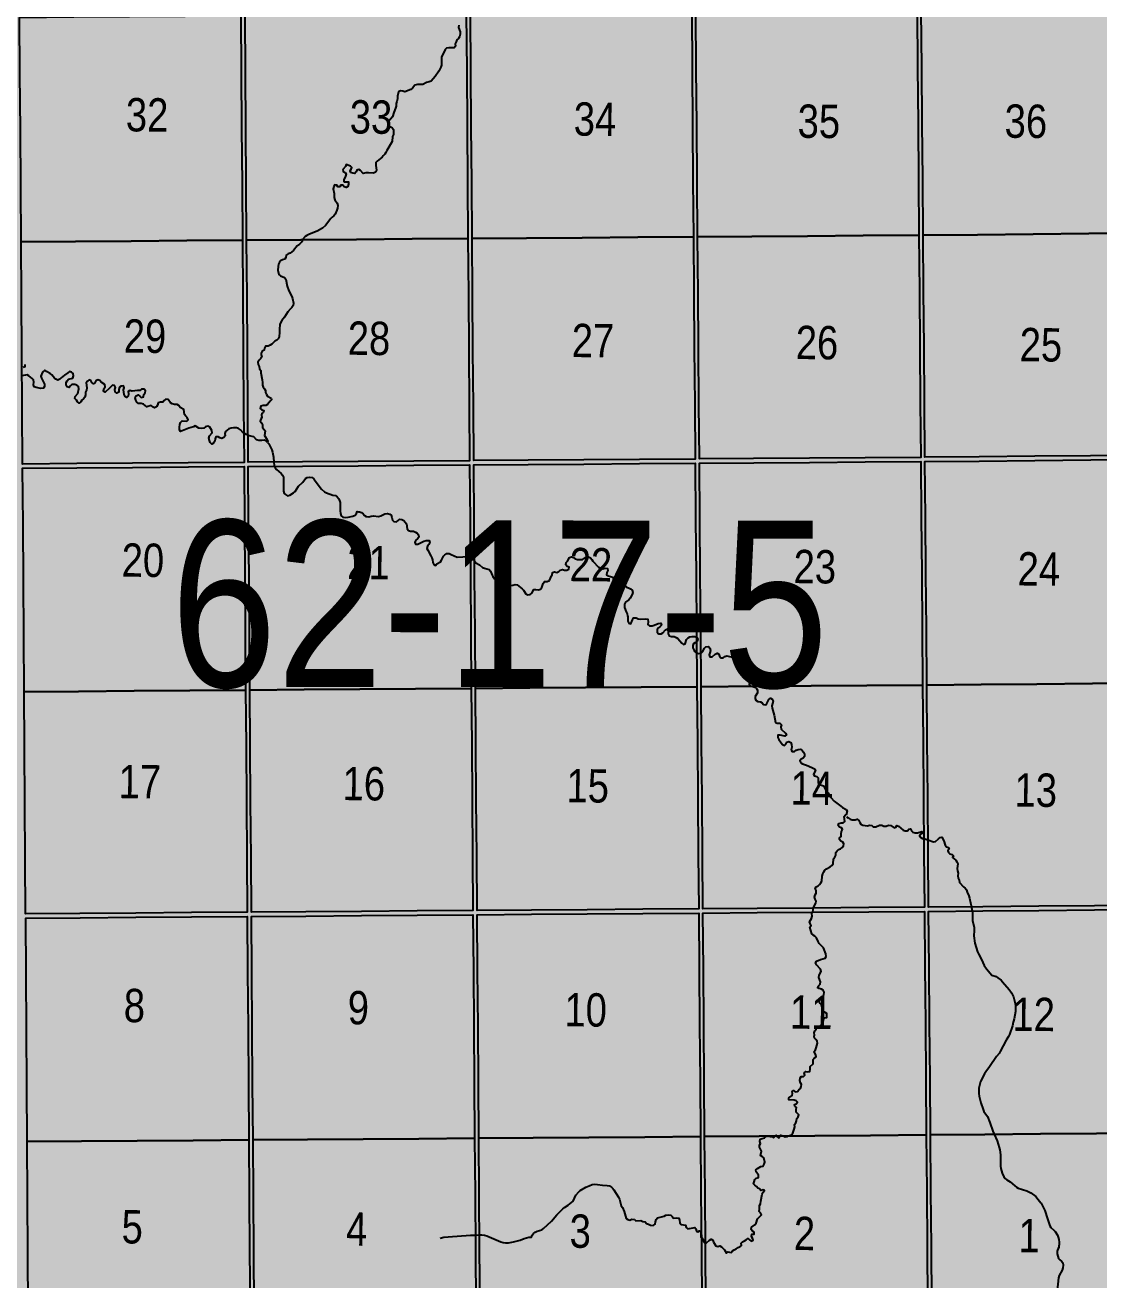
# Model space of a CAD drawing. Extents: x 513823 to 521440, y 6029490 to 6033352.
# Drawn here: x 519282.8 to 519540.1, y 6029902.4 to 6030203 of the extents above; entities that cross this region are included whole.
import ezdxf

# ---------------------------------------------------------------- set-up
doc = ezdxf.new("R2010")
doc.units = 0
doc.header["$LTSCALE"] = 5
doc.linetypes.add('DASHED2', pattern=[9.525, 6.35, -3.175])
doc.layers.add('RoadSeg', color=57, linetype='DASHED2')
doc.layers.add('T-WATER', color=160, linetype='Continuous')
doc.layers.add('ROUTE-MAP-BACKGROUND-H', color=7, linetype='Continuous', true_color=0xf0ebff)
doc.layers.add('Sections', color=7, linetype='Continuous', true_color=0x13f661)
doc.styles.add('120', font='ARIALN.TTF', dxfattribs={"height": 13})

msp = doc.modelspace()

# ---------------------------------------------------------------- hatches: boundary and pattern name
at = {"layer": 'ROUTE-MAP-BACKGROUND-H'}
h = msp.add_hatch(color=256, dxfattribs=at)
h.dxf.hatch_style = 1
h.paths.add_polyline_path([(519556.633, 6029881.078), (518576.608, 6029875.664), (518575.923, 6030199.848), (518525.91, 6030199.804), (518524.729, 6030852.267), (519506.704, 6030857.03), (519512.062, 6030209.867), (519553.826, 6030210.196)])

# ---------------------------------------------------------------- linework, layer by layer
at = {"layer": 'Sections', "color": 8}
for points in [[(519348.86, 6030151.539), (519335.852, 6030151.443), (519335.756, 6030164.831), (519335.661, 6030178.219), (519335.565, 6030191.72), (519335.469, 6030205.221), (519348.473, 6030205.318), (519361.812, 6030205.417), (519375.15, 6030205.515), (519388.489, 6030205.614), (519388.589, 6030192.114), (519388.69, 6030178.613), (519388.79, 6030165.224), (519388.89, 6030151.836), (519375.547, 6030151.737), (519362.203, 6030151.638)], [(519402.902, 6030151.94), (519389.894, 6030151.843), (519389.794, 6030165.232), (519389.694, 6030178.62), (519389.594, 6030192.121), (519389.493, 6030205.622), (519402.496, 6030205.718), (519415.835, 6030205.817), (519429.174, 6030205.916), (519442.512, 6030206.015), (519442.617, 6030192.514), (519442.723, 6030179.014), (519442.828, 6030165.625), (519442.932, 6030152.237), (519429.589, 6030152.138), (519416.246, 6030152.039)], [(519456.945, 6030152.341), (519443.937, 6030152.244), (519443.832, 6030165.633), (519443.727, 6030179.021), (519443.622, 6030192.522), (519443.516, 6030206.023), (519456.52, 6030206.119), (519469.858, 6030206.218), (519483.197, 6030206.317), (519496.535, 6030206.416), (519496.646, 6030192.915), (519496.756, 6030179.414), (519496.865, 6030166.026), (519496.975, 6030152.638), (519483.632, 6030152.539), (519470.288, 6030152.44)], [(519510.987, 6030152.764), (519497.979, 6030152.647), (519497.87, 6030166.035), (519497.76, 6030179.423), (519497.65, 6030192.923), (519497.54, 6030206.423), (519510.543, 6030206.518), (519523.882, 6030206.615), (519537.221, 6030206.712), (519550.56, 6030206.81), (519550.674, 6030193.356), (519550.789, 6030179.903), (519550.903, 6030166.515), (519551.018, 6030153.126), (519537.674, 6030153.006), (519524.331, 6030152.885)], [(519294.817, 6030151.139), (519281.809, 6030151.042), (519281.718, 6030164.431), (519281.628, 6030177.819), (519281.537, 6030191.32), (519281.446, 6030204.821), (519294.449, 6030204.917), (519307.788, 6030205.016), (519321.127, 6030205.115), (519334.465, 6030205.214), (519334.561, 6030191.713), (519334.657, 6030178.212), (519334.752, 6030164.824), (519334.847, 6030151.435), (519321.504, 6030151.336), (519308.161, 6030151.238)], [(519295.181, 6030097.92), (519282.168, 6030097.823), (519282.08, 6030110.877), (519281.989, 6030124.266), (519281.899, 6030137.654), (519281.809, 6030151.042), (519294.817, 6030151.139), (519308.161, 6030151.238), (519321.504, 6030151.336), (519334.847, 6030151.435), (519334.942, 6030138.047), (519335.038, 6030124.659), (519335.133, 6030111.27), (519335.225, 6030098.217), (519321.877, 6030098.118), (519308.529, 6030098.019)], [(519349.243, 6030098.321), (519336.23, 6030098.224), (519336.137, 6030111.278), (519336.042, 6030124.666), (519335.947, 6030138.054), (519335.852, 6030151.443), (519348.86, 6030151.539), (519362.203, 6030151.638), (519375.547, 6030151.737), (519388.89, 6030151.836), (519388.99, 6030138.448), (519389.09, 6030125.059), (519389.19, 6030111.671), (519389.287, 6030098.617), (519375.939, 6030098.518), (519362.591, 6030098.42)], [(519403.304, 6030098.721), (519390.291, 6030098.625), (519390.194, 6030111.678), (519390.094, 6030125.067), (519389.994, 6030138.455), (519389.894, 6030151.843), (519402.902, 6030151.94), (519416.246, 6030152.039), (519429.589, 6030152.138), (519442.932, 6030152.237), (519443.037, 6030138.848), (519443.142, 6030125.46), (519443.246, 6030112.072), (519443.348, 6030099.018), (519430, 6030098.919), (519416.652, 6030098.82)], [(519457.366, 6030099.122), (519444.353, 6030099.026), (519444.251, 6030112.079), (519444.146, 6030125.468), (519444.041, 6030138.856), (519443.937, 6030152.244), (519456.945, 6030152.341), (519470.288, 6030152.44), (519483.632, 6030152.539), (519496.975, 6030152.638), (519497.084, 6030139.249), (519497.194, 6030125.861), (519497.303, 6030112.472), (519497.41, 6030099.419), (519484.062, 6030099.32), (519470.714, 6030099.221)], [(519511.427, 6030099.546), (519498.414, 6030099.428), (519498.307, 6030112.481), (519498.198, 6030125.87), (519498.089, 6030139.258), (519497.979, 6030152.647), (519510.987, 6030152.764), (519524.331, 6030152.885), (519537.674, 6030153.006), (519551.018, 6030153.126), (519551.132, 6030139.738), (519551.246, 6030126.35), (519551.36, 6030112.962), (519551.472, 6030099.908), (519538.123, 6030099.787), (519524.775, 6030099.666)], [(519349.635, 6030043.763), (519336.617, 6030043.667), (519336.522, 6030057.055), (519336.427, 6030070.443), (519336.332, 6030083.832), (519336.237, 6030097.22), (519349.25, 6030097.316), (519362.598, 6030097.415), (519375.946, 6030097.514), (519389.295, 6030097.613), (519389.394, 6030084.225), (519389.494, 6030070.837), (519389.594, 6030057.448), (519389.694, 6030044.06), (519376.341, 6030043.961), (519362.988, 6030043.862)], [(519403.716, 6030044.164), (519390.698, 6030044.067), (519390.598, 6030057.456), (519390.499, 6030070.844), (519390.399, 6030084.232), (519390.299, 6030097.621), (519403.312, 6030097.717), (519416.66, 6030097.816), (519430.008, 6030097.915), (519443.356, 6030098.014), (519443.461, 6030084.626), (519443.566, 6030071.237), (519443.67, 6030057.849), (519443.775, 6030044.461), (519430.422, 6030044.362), (519417.069, 6030044.263)], [(519457.797, 6030044.565), (519444.779, 6030044.468), (519444.675, 6030057.857), (519444.57, 6030071.245), (519444.465, 6030084.633), (519444.361, 6030098.022), (519457.374, 6030098.118), (519470.722, 6030098.217), (519484.07, 6030098.316), (519497.418, 6030098.415), (519497.528, 6030085.026), (519497.637, 6030071.638), (519497.746, 6030058.25), (519497.856, 6030044.861), (519484.503, 6030044.763), (519471.15, 6030044.664)], [(519511.878, 6030044.988), (519498.86, 6030044.871), (519498.751, 6030058.259), (519498.641, 6030071.647), (519498.532, 6030085.036), (519498.422, 6030098.424), (519511.435, 6030098.541), (519524.784, 6030098.662), (519538.132, 6030098.783), (519551.48, 6030098.904), (519551.594, 6030085.516), (519551.709, 6030072.128), (519551.823, 6030058.74), (519551.937, 6030045.351), (519538.584, 6030045.23), (519525.231, 6030045.109)], [(519295.554, 6030043.362), (519282.536, 6030043.265), (519282.446, 6030056.654), (519282.355, 6030070.042), (519282.265, 6030083.431), (519282.175, 6030096.819), (519295.188, 6030096.916), (519308.536, 6030097.015), (519321.884, 6030097.114), (519335.233, 6030097.213), (519335.328, 6030083.824), (519335.423, 6030070.436), (519335.518, 6030057.048), (519335.613, 6030043.659), (519322.26, 6030043.56), (519308.907, 6030043.461)], [(519295.918, 6029990.143), (519282.895, 6029990.046), (519282.807, 6030003.1), (519282.717, 6030016.489), (519282.627, 6030029.877), (519282.536, 6030043.265), (519295.554, 6030043.362), (519308.907, 6030043.461), (519322.26, 6030043.56), (519335.613, 6030043.659), (519335.708, 6030030.271), (519335.803, 6030016.883), (519335.899, 6030003.494), (519335.991, 6029990.441), (519322.634, 6029990.341), (519309.276, 6029990.242)], [(519350.018, 6029990.545), (519336.996, 6029990.448), (519336.903, 6030003.502), (519336.808, 6030016.89), (519336.713, 6030030.278), (519336.617, 6030043.667), (519349.635, 6030043.763), (519362.988, 6030043.862), (519376.341, 6030043.961), (519389.694, 6030044.06), (519389.794, 6030030.672), (519389.894, 6030017.283), (519389.994, 6030003.895), (519390.091, 6029990.841), (519376.734, 6029990.742), (519363.376, 6029990.644)], [(519404.118, 6029990.945), (519391.095, 6029990.849), (519390.998, 6030003.902), (519390.898, 6030017.291), (519390.798, 6030030.679), (519390.698, 6030044.067), (519403.716, 6030044.164), (519417.069, 6030044.263), (519430.422, 6030044.362), (519443.775, 6030044.461), (519443.88, 6030031.072), (519443.984, 6030017.684), (519444.089, 6030004.296), (519444.191, 6029991.242), (519430.833, 6029991.143), (519417.476, 6029991.044)], [(519458.218, 6029991.346), (519445.195, 6029991.25), (519445.093, 6030004.303), (519444.989, 6030017.692), (519444.884, 6030031.08), (519444.779, 6030044.468), (519457.797, 6030044.565), (519471.15, 6030044.664), (519484.503, 6030044.763), (519497.856, 6030044.861), (519497.965, 6030031.473), (519498.075, 6030018.085), (519498.184, 6030004.696), (519498.291, 6029991.643), (519484.933, 6029991.544), (519471.576, 6029991.445)], [(519512.318, 6029991.769), (519499.295, 6029991.652), (519499.188, 6030004.705), (519499.079, 6030018.094), (519498.97, 6030031.482), (519498.86, 6030044.871), (519511.878, 6030044.988), (519525.231, 6030045.109), (519538.584, 6030045.23), (519551.937, 6030045.351), (519552.051, 6030031.963), (519552.165, 6030018.575), (519552.28, 6030005.187), (519552.391, 6029992.133), (519539.033, 6029992.012), (519525.675, 6029991.89)], [(519296.291, 6029935.585), (519283.264, 6029935.488), (519283.173, 6029948.877), (519283.083, 6029962.265), (519282.993, 6029975.654), (519282.902, 6029989.042), (519295.925, 6029989.139), (519309.283, 6029989.238), (519322.641, 6029989.337), (519335.999, 6029989.437), (519336.094, 6029976.048), (519336.189, 6029962.66), (519336.284, 6029949.272), (519336.379, 6029935.883), (519323.017, 6029935.784), (519309.654, 6029935.685)], [(519350.411, 6029935.987), (519337.383, 6029935.891), (519337.288, 6029949.279), (519337.193, 6029962.667), (519337.098, 6029976.056), (519337.003, 6029989.444), (519350.026, 6029989.54), (519363.383, 6029989.639), (519376.741, 6029989.738), (519390.099, 6029989.837), (519390.199, 6029976.449), (519390.299, 6029963.061), (519390.398, 6029949.672), (519390.498, 6029936.284), (519377.136, 6029936.185), (519363.773, 6029936.086)], [(519404.53, 6029936.388), (519391.503, 6029936.291), (519391.403, 6029949.68), (519391.303, 6029963.068), (519391.203, 6029976.456), (519391.103, 6029989.845), (519404.126, 6029989.941), (519417.484, 6029990.04), (519430.841, 6029990.139), (519444.199, 6029990.238), (519444.304, 6029976.85), (519444.408, 6029963.461), (519444.513, 6029950.073), (519444.618, 6029936.685), (519431.255, 6029936.586), (519417.893, 6029936.487)], [(519458.649, 6029936.789), (519445.622, 6029936.692), (519445.517, 6029950.08), (519445.412, 6029963.469), (519445.308, 6029976.857), (519445.203, 6029990.245), (519458.226, 6029990.342), (519471.584, 6029990.441), (519484.941, 6029990.54), (519498.299, 6029990.639), (519498.409, 6029977.25), (519498.518, 6029963.862), (519498.627, 6029950.474), (519498.737, 6029937.085), (519485.374, 6029936.986), (519472.012, 6029936.887)], [(519512.769, 6029937.212), (519499.741, 6029937.094), (519499.632, 6029950.483), (519499.522, 6029963.871), (519499.413, 6029977.259), (519499.303, 6029990.648), (519512.326, 6029990.765), (519525.684, 6029990.886), (519539.042, 6029991.008), (519552.4, 6029991.129), (519552.514, 6029977.741), (519552.628, 6029964.353), (519552.742, 6029950.964), (519552.856, 6029937.576), (519539.494, 6029937.455), (519526.131, 6029937.333)], [(519296.655, 6029882.364), (519283.622, 6029882.267), (519283.534, 6029895.322), (519283.444, 6029908.712), (519283.354, 6029922.1), (519283.264, 6029935.488), (519296.291, 6029935.585), (519309.654, 6029935.685), (519323.017, 6029935.784), (519336.379, 6029935.883), (519336.474, 6029922.495), (519336.569, 6029909.107), (519336.664, 6029895.717), (519336.757, 6029882.662), (519323.389, 6029882.563), (519310.022, 6029882.464)], [(519350.793, 6029882.766), (519337.761, 6029882.67), (519337.668, 6029895.724), (519337.574, 6029909.114), (519337.478, 6029922.502), (519337.383, 6029935.891), (519350.411, 6029935.987), (519363.773, 6029936.086), (519377.136, 6029936.185), (519390.498, 6029936.284), (519390.598, 6029922.896), (519390.698, 6029909.507), (519390.798, 6029896.118), (519390.895, 6029883.063), (519377.528, 6029882.964), (519364.16, 6029882.865)], [(519404.931, 6029883.167), (519391.899, 6029883.071), (519391.802, 6029896.125), (519391.702, 6029909.515), (519391.603, 6029922.903), (519391.503, 6029936.291), (519404.53, 6029936.388), (519417.893, 6029936.487), (519431.255, 6029936.586), (519444.618, 6029936.685), (519444.722, 6029923.296), (519444.827, 6029909.908), (519444.931, 6029896.519), (519445.033, 6029883.464), (519431.666, 6029883.365), (519418.299, 6029883.266)], [(519459.069, 6029883.568), (519446.037, 6029883.472), (519445.935, 6029896.526), (519445.831, 6029909.915), (519445.727, 6029923.304), (519445.622, 6029936.692), (519458.649, 6029936.789), (519472.012, 6029936.887), (519485.374, 6029936.986), (519498.737, 6029937.085), (519498.846, 6029923.697), (519498.956, 6029910.309), (519499.065, 6029896.919), (519499.171, 6029883.865), (519485.804, 6029883.766), (519472.437, 6029883.667)], [(519513.208, 6029883.992), (519500.175, 6029883.874), (519500.069, 6029896.928), (519499.96, 6029910.318), (519499.85, 6029923.706), (519499.741, 6029937.094), (519512.769, 6029937.212), (519526.131, 6029937.333), (519539.494, 6029937.455), (519552.856, 6029937.576), (519552.971, 6029924.188), (519553.085, 6029910.8), (519553.199, 6029897.411), (519553.31, 6029884.356), (519539.942, 6029884.234), (519526.575, 6029884.113)]]:
    msp.add_lwpolyline(points, close=True, dxfattribs=at)
at = {"layer": 'T-WATER'}
for points in [[(519386.674, 6030202.993), (519386.658, 6030202.383), (519387.04, 6030201.36), (519387.016, 6030200.759), (519386.881, 6030200.195), (519386.601, 6030199.797), (519386.26, 6030199.427), (519386.046, 6030198.962), (519385.842, 6030198.488), (519385.907, 6030197.942), (519385.6, 6030197.555), (519384.302, 6030197.542), (519383.74, 6030197.432), (519383.411, 6030197.122), (519382.56, 6030195.282), (519382.538, 6030194.664), (519382.584, 6030193.999), (519382.518, 6030193.407), (519382.372, 6030192.859), (519382.169, 6030192.375), (519381.913, 6030191.913), (519381.055, 6030190.639), (519380.057, 6030189.562), (519379.577, 6030189.369), (519378.954, 6030189.245), (519378.062, 6030188.734), (519376.767, 6030188.761), (519376.203, 6030188.605), (519375.586, 6030187.848), (519375.229, 6030187.54), (519373.776, 6030186.98), (519373.287, 6030187.158), (519372.706, 6030187.246), (519372.268, 6030186.989), (519371.974, 6030185.96), (519371.989, 6030185.269), (519371.878, 6030184.704), (519371.701, 6030184.208), (519371.665, 6030183.581), (519371.555, 6030183.046), (519371.159, 6030182.06), (519370.834, 6030181.006), (519369.868, 6030179.892), (519369.701, 6030179.391), (519369.796, 6030178.824), (519370.475, 6030178.502), (519370.707, 6030178.393), (519371.027, 6030177.998), (519371.015, 6030176.786), (519370.84, 6030176.293), (519370.729, 6030175.054), (519369.419, 6030172.908), (519369.229, 6030172.441), (519368.961, 6030172.019), (519368.603, 6030171.688), (519368.318, 6030171.314), (519367.133, 6030170.366), (519366.831, 6030170.015), (519366.811, 6030169.349), (519366.925, 6030168.762), (519366.966, 6030168.185), (519366.707, 6030167.745), (519366.279, 6030167.489), (519365.064, 6030167.57), (519364.397, 6030167.549), (519363.816, 6030167.423), (519363.155, 6030168.143), (519362.711, 6030168.392), (519362.283, 6030168.253), (519362.073, 6030167.801), (519362.052, 6030167.769), (519361.805, 6030167.395), (519361.293, 6030167.46), (519360.786, 6030167.623), (519360.641, 6030168.064), (519360.933, 6030168.455), (519361.076, 6030168.887), (519360.763, 6030169.208), (519359.744, 6030169.571), (519359.509, 6030169.128), (519358.924, 6030168.353), (519358.971, 6030167.87), (519359.445, 6030167.657), (519359.748, 6030167.292), (519359.579, 6030166.787), (519359.156, 6030165.872), (519359.181, 6030165.399)], [(519359.181, 6030165.399), (519359.772, 6030165.432), (519360.283, 6030165.39), (519360.282, 6030164.838), (519360.147, 6030164.308), (519359.709, 6030164.053), (519359.219, 6030164.192), (519358.931, 6030164.597), (519358.449, 6030164.641), (519358.178, 6030164.217), (519357.738, 6030164.198), (519357.47, 6030164.612), (519356.987, 6030164.703), (519356.746, 6030164.282), (519356.603, 6030163.764), (519356.826, 6030162.602), (519356.862, 6030161.908), (519356.862, 6030161.667), (519357.003, 6030161.12), (519357.587, 6030160.312), (519357.713, 6030159.752), (519357.647, 6030159.14), (519357.493, 6030158.621), (519357.051, 6030157.667), (519356.755, 6030157.281), (519356.369, 6030156.964), (519356.065, 6030156.608), (519354.79, 6030154.972), (519354.066, 6030154.337), (519352.765, 6030153.566), (519350.929, 6030152.852), (519350.276, 6030152.593), (519349.862, 6030152.327), (519349.218, 6030151.602), (519349.207, 6030151.566), (519349.055, 6030151.077), (519348.503, 6030150.497), (519347.954, 6030150.112), (519347.075, 6030148.94), (519346.324, 6030148.303), (519345.776, 6030148.165), (519345.34, 6030147.892), (519345.278, 6030147.294), (519344.989, 6030146.916), (519344.458, 6030146.758), (519344.009, 6030146.522), (519343.694, 6030146.145), (519343.468, 6030145.702), (519343.389, 6030145.139), (519343.321, 6030144.27), (519343.608, 6030143.214), (519343.991, 6030142.912), (519344.938, 6030142.504), (519345.239, 6030142.135), (519345.596, 6030140.412), (519345.932, 6030139.334), (519346.653, 6030137.984), (519346.858, 6030137.484), (519347.095, 6030136.327), (519346.967, 6030135.789), (519346.704, 6030135.345), (519346.344, 6030135.01), (519345.72, 6030134.274), (519344.906, 6030133.01), (519344.295, 6030132.215), (519343.831, 6030131.29), (519343.709, 6030130.076), (519343.769, 6030129.43), (519343.625, 6030128.291), (519343.398, 6030127.845), (519343.104, 6030127.46), (519342.601, 6030127.277), (519341.919, 6030126.549), (519341.489, 6030126.278), (519341.017, 6030126.07), (519340.387, 6030126.013), (519340.16, 6030125.586), (519340.036, 6030125.1), (519339.571, 6030124.858), (519339.489, 6030124.716), (519339.313, 6030124.409), (519339.346, 6030123.952), (519339.467, 6030123.459), (519339.202, 6030123.023), (519338.855, 6030122.673), (519338.569, 6030122.259), (519338.592, 6030121.683), (519338.825, 6030121.194), (519338.971, 6030120.659), (519339.253, 6030120.253), (519339.27, 6030119.674)], [(519282.271, 6030121.026), (519282.787, 6030121.162), (519282.754, 6030121.647)], [(519287.409, 6030116.961), (519287.445, 6030116.352), (519287.135, 6030115.991), (519286.557, 6030115.888), (519285.406, 6030116.115), (519284.897, 6030116.295), (519284.79, 6030116.822), (519284.893, 6030117.396), (519284.774, 6030117.992), (519284.45, 6030118.336), (519284.022, 6030118.603), (519283.681, 6030118.93), (519283.263, 6030119.195), (519281.99, 6030118.957)], [(519311.507, 6030114.875), (519311.632, 6030115.371), (519311.306, 6030115.721), (519310.655, 6030115.723), (519310.221, 6030115.458), (519309.674, 6030115.409), (519308.449, 6030115.28), (519308.371, 6030115.298), (519307.887, 6030115.411), (519307.431, 6030115.205), (519307.521, 6030114.648), (519307.488, 6030114.073), (519307.163, 6030113.727), (519306.732, 6030113.962), (519306.529, 6030114.476), (519306.312, 6030115.597), (519306.512, 6030116.077), (519306.358, 6030116.566), (519305.818, 6030116.492), (519305.412, 6030116.206), (519305.266, 6030115.668), (519305.214, 6030115.053), (519304.772, 6030114.831), (519304.348, 6030115.121), (519304.236, 6030115.646), (519304.423, 6030116.159), (519304.226, 6030116.658), (519303.72, 6030116.742), (519303.008, 6030116.016), (519301.925, 6030115.03), (519301.548, 6030115.312), (519301.665, 6030115.833), (519301.922, 6030116.292), (519301.835, 6030116.858), (519301.026, 6030117.401), (519300.682, 6030117.789), (519300.18, 6030117.974), (519299.725, 6030117.743), (519299.498, 6030117.288), (519299.12, 6030117.005), (519298.747, 6030117.336), (519298.525, 6030117.823), (519298.083, 6030118.001), (519297.697, 6030117.68), (519297.432, 6030117.28), (519297.552, 6030116.081), (519297.448, 6030115.523), (519297.253, 6030115.052), (519297.201, 6030114.424), (519297.061, 6030113.863), (519296.751, 6030113.474), (519296.38, 6030113.14), (519296.094, 6030112.739), (519295.717, 6030112.422), (519295.325, 6030112.726), (519295.058, 6030113.15), (519294.717, 6030113.477), (519294.744, 6030113.977), (519295.436, 6030114.683), (519295.649, 6030115.827), (519295.568, 6030116.392), (519295.183, 6030116.704), (519294.649, 6030116.853), (519293.996, 6030116.83), (519293.613, 6030116.522), (519293.3, 6030116.151), (519292.821, 6030116.311), (519292.597, 6030116.776), (519292.639, 6030117.326), (519292.874, 6030117.775), (519293.155, 6030118.155), (519294.211, 6030118.42), (519294.374, 6030118.935), (519294.245, 6030119.526), (519293.882, 6030119.837), (519293.369, 6030119.969), (519293.022, 6030119.643), (519292.187, 6030119.117), (519291.444, 6030118.493), (519291.126, 6030118.144), (519290.644, 6030117.929), (519290.165, 6030118.129), (519289.784, 6030118.421), (519289.178, 6030119.168), (519288.783, 6030119.482), (519287.898, 6030119.962), (519287.53, 6030120.33), (519286.969, 6030119.835), (519286.566, 6030118.905), (519286.732, 6030118.367), (519287.409, 6030116.961)], [(519339.27, 6030119.674), (519339.608, 6030117.954), (519339.68, 6030117.342), (519339.647, 6030116.727), (519339.78, 6030116.213), (519340.097, 6030115.86), (519340.342, 6030115.426), (519340.338, 6030114.938), (519340.578, 6030114.493), (519340.86, 6030114.093), (519341.718, 6030113.615), (519341.836, 6030113.227), (519341.459, 6030112.895), (519340.855, 6030112.109), (519340.447, 6030111.843), (519339.796, 6030111.804), (519339.238, 6030111.657), (519339.112, 6030111.139), (519339.469, 6030110.83), (519339.949, 6030110.636), (519339.921, 6030110.231), (519339.497, 6030109.959), (519339.417, 6030109.484), (519339.483, 6030108.974), (519339.225, 6030108.567), (519339.114, 6030108.051), (519339.443, 6030107.681), (519339.639, 6030107.173), (519339.682, 6030106.532), (519340.282, 6030105.802), (519340.143, 6030104.628), (519340.719, 6030103.811), (519340.896, 6030103.319), (519340.84, 6030102.985)], [(519340.84, 6030102.985), (519340.483, 6030103.342), (519340.043, 6030103.569), (519339.482, 6030103.452), (519338.81, 6030103.444), (519338.258, 6030103.598), (519337.572, 6030104.301), (519336.466, 6030104.592), (519336.288, 6030104.664), (519336.149, 6030104.721), (519336.022, 6030104.773), (519335.755, 6030104.917), (519335.141, 6030105.251), (519335.054, 6030105.298), (519334.382, 6030106.048), (519333.928, 6030106.318), (519333.394, 6030106.454), (519332.747, 6030106.475), (519332.122, 6030106.384), (519331.566, 6030106.235), (519330.793, 6030105.58), (519330.617, 6030105.135), (519330.672, 6030104.559), (519330.377, 6030104.188), (519329.947, 6030103.929), (519329.461, 6030104.117), (519329.011, 6030104.371), (519328.487, 6030104.326), (519328.326, 6030103.823), (519328.223, 6030103.256), (519327.954, 6030102.81), (519327.514, 6030102.607), (519327.155, 6030102.964), (519326.927, 6030103.441), (519326.776, 6030104.006), (519326.924, 6030104.537), (519327.578, 6030105.282), (519327.554, 6030105.83), (519327.312, 6030106.288), (519327.028, 6030106.688), (519326.568, 6030106.89), (519326.001, 6030106.721), (519325.589, 6030106.437), (519325, 6030106.345), (519324.416, 6030106.416), (519323.56, 6030106.934), (519323.107, 6030106.703), (519322.018, 6030106.394), (519320.003, 6030105.614), (519319.741, 6030106.024), (519319.735, 6030106.688), (519319.813, 6030107.31), (519320.03, 6030107.803), (519320.376, 6030108.131), (519321.538, 6030108.076), (519321.825, 6030108.434), (519321.64, 6030108.935), (519321.275, 6030109.246), (519320.953, 6030109.65), (519320.807, 6030110.898), (519319.889, 6030111.376), (519319.622, 6030111.806), (519319.224, 6030112.089), (519318.563, 6030112.095), (519318.012, 6030112.202), (519317.618, 6030112.485), (519317.021, 6030113.241), (519316.472, 6030113.324), (519316.091, 6030113.027), (519315.76, 6030112.663), (519315.178, 6030112.641), (519314.62, 6030112.497), (519314.508, 6030111.942), (519314.254, 6030111.516), (519313.76, 6030111.317), (519313.301, 6030111.543), (519312.938, 6030111.864), (519311.906, 6030111.549), (519311.137, 6030112.169), (519310.583, 6030112.29), (519309.928, 6030112.306), (519309.532, 6030112.622), (519309.3, 6030113.097), (519309.167, 6030113.655), (519309.386, 6030114.116), (519309.831, 6030114.37), (519310.253, 6030114.113), (519310.581, 6030113.75), (519311.109, 6030113.915), (519311.19, 6030114.497), (519311.507, 6030114.875)], [(519340.84, 6030102.985), (519341.157, 6030102.626), (519341.425, 6030102.204), (519341.88, 6030101.188), (519342.058, 6030100.649), (519342.311, 6030099.479), (519342.4, 6030098.294), (519342.464, 6030097.445), (519342.519, 6030097.291), (519342.661, 6030096.891), (519342.981, 6030096.477), (519344.102, 6030095.51), (519344.417, 6030095.14), (519344.66, 6030094.699), (519344.719, 6030091.343), (519344.841, 6030090.791), (519345.205, 6030090.482), (519345.682, 6030090.224), (519346.199, 6030090.323), (519347.085, 6030090.88), (519347.485, 6030091.218), (519348.285, 6030092.496), (519349.326, 6030093.509), (519349.976, 6030094.314), (519350.396, 6030094.601), (519351.029, 6030094.687), (519351.589, 6030094.556), (519351.988, 6030094.256), (519352.263, 6030093.816), (519353.817, 6030091.775), (519354.53, 6030091.122), (519354.973, 6030090.903), (519356.512, 6030090.343), (519357.14, 6030090.286), (519357.575, 6030089.987), (519357.988, 6030089.468), (519358.299, 6030088.565), (519358.242, 6030086.587), (519358.333, 6030085.972), (519358.521, 6030085.444), (519358.878, 6030085.114), (519359.477, 6030085.046), (519360.18, 6030085.069), (519361.34, 6030085.336), (519361.849, 6030085.559), (519362.152, 6030085.94), (519362.364, 6030086.406), (519362.644, 6030086.387), (519362.897, 6030086.37), (519363.413, 6030086.184), (519363.82, 6030085.896), (519364.133, 6030085.515), (519364.524, 6030085.211), (519365.112, 6030085.141), (519365.681, 6030085.302), (519366.267, 6030085.396), (519367.489, 6030085.242), (519368.049, 6030085.377)], [(519368.049, 6030085.377), (519368.942, 6030085.891), (519369.586, 6030085.978), (519370.138, 6030085.841), (519370.524, 6030085.538), (519370.689, 6030085.011), (519370.803, 6030084.405), (519371.126, 6030084.016), (519371.752, 6030083.981), (519372.175, 6030084.25), (519372.529, 6030084.602), (519373.057, 6030084.532), (519373.519, 6030084.274), (519373.885, 6030083.927), (519374.136, 6030083.486), (519374.347, 6030082.257), (519374.658, 6030081.886), (519375.148, 6030081.709), (519375.824, 6030081.719), (519376.286, 6030081.513), (519376.686, 6030081.231), (519377.015, 6030080.878), (519377.105, 6030080.323), (519376.799, 6030079.926), (519376.424, 6030079.577), (519376.181, 6030079.129), (519376.334, 6030078.61), (519376.887, 6030078.649), (519378.32, 6030079.373), (519378.917, 6030079.469), (519379.566, 6030079.491), (519379.737, 6030078.99), (519379.503, 6030078.523), (519379.162, 6030078.149), (519379.02, 6030077.62), (519379.271, 6030077.18), (519380.026, 6030075.846), (519380.236, 6030075.347), (519380.412, 6030074.832), (519380.51, 6030074.229), (519380.693, 6030073.718), (519381.138, 6030073.484), (519381.424, 6030073.884), (519382.279, 6030074.4), (519382.586, 6030074.777), (519383.04, 6030075.705), (519383.392, 6030076.055), (519383.812, 6030076.364), (519384.409, 6030076.421), (519384.838, 6030076.166), (519386.288, 6030075.522), (519387.637, 6030075.568), (519388.865, 6030075.747), (519389.402, 6030075.583), (519389.425, 6030075.565), (519390.185, 6030074.966), (519390.436, 6030074.645), (519390.8, 6030074.18), (519391.633, 6030073.631), (519392.375, 6030073.03), (519392.855, 6030072.836), (519393.448, 6030072.728), (519393.979, 6030072.557), (519394.282, 6030072.143), (519394.69, 6030071.191), (519394.888, 6030070.901), (519395.263, 6030070.354), (519395.566, 6030069.975), (519395.996, 6030069.728), (519396.702, 6030069.071), (519397.176, 6030068.845), (519397.728, 6030068.738), (519398.377, 6030068.695), (519399.688, 6030068.798), (519400.198, 6030068.989), (519400.713, 6030068.837), (519401.862, 6030067.943), (519402.203, 6030067.587), (519402.765, 6030066.714), (519403.21, 6030066.46), (519403.767, 6030066.588), (519404.207, 6030066.851), (519404.649, 6030067.78), (519405.198, 6030067.765), (519405.777, 6030067.666), (519406.277, 6030067.843), (519406.606, 6030068.205), (519406.956, 6030069.233), (519407.227, 6030069.655), (519407.888, 6030069.703), (519408.403, 6030069.877)], [(519408.403, 6030069.877), (519408.918, 6030071.005), (519409.056, 6030071.308), (519409.177, 6030071.864), (519409.666, 6030071.974), (519410.2, 6030071.83), (519410.676, 6030072.048), (519410.977, 6030072.413), (519411.532, 6030072.58), (519412.019, 6030072.409), (519412.582, 6030072.383), (519413.033, 6030072.621), (519413.143, 6030073.076), (519412.644, 6030073.257), (519412.319, 6030073.631), (519412.42, 6030074.196), (519412.721, 6030074.567), (519413.205, 6030075.44), (519413.747, 6030075.618), (519414.219, 6030075.416), (519414.62, 6030075.142), (519415.113, 6030074.947), (519415.762, 6030074.92), (519416.384, 6030074.981), (519416.798, 6030075.246), (519417.217, 6030075.515), (519417.81, 6030075.613), (519418.247, 6030075.368), (519418.565, 6030074.97), (519418.828, 6030074.524), (519420.217, 6030073.119), (519420.611, 6030072.845), (519421.2, 6030072.739), (519421.798, 6030072.861), (519422.323, 6030072.77), (519422.407, 6030072.305), (519422.167, 6030071.828), (519422.111, 6030071.302), (519422.395, 6030071.105), (519422.528, 6030071.013), (519423.585, 6030070.714), (519423.73, 6030070.203), (519423.677, 6030069.579), (519423.976, 6030069.206), (519424.576, 6030069.194), (519425.171, 6030069.31), (519425.788, 6030069.292), (519426.889, 6030068.313), (519427.392, 6030068.134), (519427.83, 6030067.891), (519428.223, 6030067.571), (519428.397, 6030067.06), (519428.25, 6030066.536), (519427.762, 6030065.669), (519427.472, 6030065.29), (519426.675, 6030064.709), (519426.445, 6030064.244), (519426.441, 6030063.456), (519426.832, 6030062.389), (519427.081, 6030061.915), (519427.158, 6030061.476), (519427.205, 6030061.209), (519427.204, 6030060.942), (519427.203, 6030060.874), (519427.239, 6030060.211), (519427.427, 6030059.699), (519427.897, 6030059.573), (519428.327, 6030060.518), (519428.589, 6030060.938), (519429.175, 6030060.956), (519429.655, 6030060.762), (519430.226, 6030060.648), (519431.5, 6030060.707), (519432.028, 6030060.615), (519432.07, 6030059.99), (519432.031, 6030059.374), (519432.395, 6030059.052), (519433.011, 6030059.05), (519433.559, 6030059.188), (519434.513, 6030059.595), (519435.088, 6030059.679), (519435.278, 6030059.243), (519434.95, 6030058.877), (519434.556, 6030058.568), (519434.254, 6030058.188), (519434.248, 6030057.54), (519434.568, 6030057.174), (519435.176, 6030057.108), (519435.616, 6030057.346), (519436.24, 6030058.088), (519436.704, 6030058.301)], [(519436.704, 6030058.301), (519436.891, 6030057.811), (519436.899, 6030057.128), (519437.121, 6030056.666), (519437.649, 6030056.508), (519438.285, 6030056.47), (519438.76, 6030056.278), (519439.188, 6030056.008), (519440.174, 6030054.912), (519440.573, 6030054.612), (519440.989, 6030054.752), (519441.291, 6030055.793), (519441.633, 6030056.153), (519442.071, 6030056.399), (519442.647, 6030056.515), (519443.271, 6030056.507), (519443.648, 6030056.318), (519443.735, 6030056.275), (519444.016, 6030055.857), (519443.842, 6030055.377), (519443.657, 6030055.228), (519443.456, 6030055.067), (519443.015, 6030054.839), (519442.761, 6030054.402), (519442.799, 6030053.764), (519443, 6030053.294), (519443.304, 6030052.894), (519443.677, 6030052.63), (519443.704, 6030052.61), (519444.212, 6030052.442), (519444.682, 6030052.505), (519444.764, 6030052.516), (519445.104, 6030052.862), (519445.587, 6030053.723), (519445.927, 6030054.061), (519446.545, 6030054.083), (519446.857, 6030053.719), (519447.005, 6030053.183), (519446.899, 6030052.612), (519446.705, 6030052.124), (519446.873, 6030051.65), (519447.402, 6030051.64), (519448.122, 6030052.291), (519448.604, 6030052.513), (519449.01, 6030052.243), (519449.206, 6030051.769), (519449.496, 6030051.383), (519450.041, 6030051.421), (519450.437, 6030051.707), (519450.941, 6030051.875), (519452.617, 6030051.507), (519453.952, 6030051.464), (519454.463, 6030051.367), (519454.718, 6030050.86), (519454.7, 6030050.191), (519454.589, 6030049.615), (519454.591, 6030049.049), (519455.089, 6030048.951), (519456.177, 6030049.941), (519456.651, 6030049.924), (519456.991, 6030049.579), (519457.454, 6030048.669), (519457.778, 6030047.609), (519457.738, 6030047.03), (519457.418, 6030046.666), (519457.012, 6030046.41), (519456.48, 6030045.583), (519456.316, 6030045.067), (519456.632, 6030044.695), (519456.928, 6030044.583), (519457.615, 6030044.323), (519458.023, 6030044.053), (519458.279, 6030043.633), (519458.283, 6030042.967), (519457.721, 6030042.162), (519457.695, 6030041.602), (519457.977, 6030041.198), (519458.366, 6030040.92), (519458.986, 6030040.858), (519459.43, 6030040.604), (519459.742, 6030040.232), (519460.262, 6030040.1), (519460.556, 6030040.478), (519460.75, 6030040.96), (519461.01, 6030041.392), (519461.392, 6030041.713), (519461.821, 6030041.483), (519462.023, 6030040.995), (519461.747, 6030039.896), (519461.807, 6030039.294), (519461.991, 6030038.794)], [(519461.991, 6030038.794), (519462.278, 6030037.671), (519462.56, 6030035.928), (519463.014, 6030035.706), (519463.676, 6030035.702), (519464.019, 6030035.374), (519463.843, 6030034.882), (519463.949, 6030034.338), (519465.015, 6030033.342), (519465.254, 6030032.906), (519464.859, 6030032.645), (519463.735, 6030032.873), (519463.183, 6030032.843), (519463.195, 6030032.307), (519463.411, 6030031.849), (519463.965, 6030031.004), (519464.27, 6030030.602), (519464.728, 6030030.376), (519465.084, 6030030.701), (519465.316, 6030031.155), (519465.806, 6030031.335), (519466.236, 6030031.081), (519466.448, 6030030.611), (519466.489, 6030029.968), (519466.393, 6030029.386), (519466.579, 6030028.922), (519467.117, 6030028.956), (519467.537, 6030029.244), (519468.005, 6030029.463), (519468.603, 6030029.473), (519469.02, 6030029.193), (519469.31, 6030028.777), (519469.534, 6030028.298), (519469.534, 6030027.72), (519469.198, 6030027.364), (519468.772, 6030027.102), (519468.464, 6030026.743), (519468.654, 6030026.271), (519469.048, 6030025.981), (519470.063, 6030025.639), (519471.272, 6030025.085), (519471.944, 6030024.777), (519472.218, 6030024.361), (519471.678, 6030023.539), (519471.942, 6030023.137), (519472.47, 6030022.993), (519472.834, 6030022.667), (519472.798, 6030021.438), (519473.095, 6030021.06), (519474.131, 6030020.736), (519474.575, 6030019.816), (519474.918, 6030019.462), (519475.202, 6030019.051), (519475.672, 6030018.121), (519475.838, 6030017.945), (519476.689, 6030017.043), (519478.295, 6030015.879), (519478.662, 6030015.561), (519479.508, 6030015.037), (519479.792, 6030014.622), (519479.532, 6030013.796)], [(519473.099, 6029969.061), (519473.57, 6029969.942), (519473.981, 6029970.212), (519474.173, 6029970.678), (519474.232, 6029971.271), (519474.024, 6029971.761), (519473.588, 6029972.009), (519473.08, 6029972.185), (519472.69, 6029972.435), (519472.946, 6029972.853), (519473.282, 6029973.213), (519473.372, 6029973.792), (519472.991, 6029974.78), (519473.027, 6029975.386), (519473.513, 6029976.263), (519473.419, 6029976.767), (519472.457, 6029977.867), (519472.216, 6029978.301), (519472.44, 6029978.744), (519473.413, 6029979.126), (519474.485, 6029979.415), (519474.719, 6029979.845), (519474.679, 6029980.489), (519474.118, 6029981.948), (519473.082, 6029982.99), (519472.814, 6029983.41), (519472.409, 6029984.346), (519472.053, 6029984.674), (519471.635, 6029984.942), (519471.593, 6029984.992), (519471.329, 6029985.308), (519470.83, 6029986.865), (519471.148, 6029987.215), (519470.754, 6029988.139), (519471.256, 6029988.98), (519471.362, 6029989.517), (519471.338, 6029990.113), (519471.504, 6029990.465), (519471.558, 6029990.579), (519471.719, 6029991.471), (519471.762, 6029991.71), (519472.23, 6029992.618), (519472.334, 6029993.134), (519472.099, 6029993.575), (519471.943, 6029994.081), (519472.099, 6029994.601), (519472.363, 6029995.027), (519472.327, 6029995.654), (519472.133, 6029996.128), (519472.357, 6029996.556), (519472.791, 6029996.79), (519473.159, 6029997.113), (519473.475, 6029997.489), (519473.703, 6029997.923), (519473.785, 6029999.1), (519473.935, 6029999.634), (519474.163, 6030000.098), (519474.447, 6030000.506), (519474.785, 6030000.863), (519475.695, 6030001.339), (519476.101, 6030001.623), (519476.389, 6030002.012), (519476.521, 6030003.262), (519476.837, 6030003.639), (519477.051, 6030004.095), (519477.085, 6030004.739), (519477.343, 6030005.157), (519477.711, 6030005.456), (519478.203, 6030005.65), (519478.585, 6030005.966), (519478.875, 6030006.354), (519479.015, 6030006.865), (519478.721, 6030007.245), (519478.277, 6030007.489), (519477.933, 6030007.831), (519477.961, 6030008.291), (519478.349, 6030008.589), (519478.339, 6030009.189), (519478.441, 6030009.78), (519478.635, 6030010.256), (519478.433, 6030010.638), (519477.92, 6030010.814), (519477.636, 6030011.204), (519477.794, 6030011.727), (519478.298, 6030011.877), (519478.834, 6030011.839), (519479.181, 6030012.175), (519479.078, 6030013.344), (519479.35, 6030013.756), (519479.532, 6030013.796)], [(519479.646, 6030013.322), (519480.033, 6030013.022), (519480.483, 6030012.762), (519481.003, 6030012.578), (519481.669, 6030012.564), (519482.203, 6030012.702), (519482.594, 6030012.412), (519482.806, 6030011.95), (519483.086, 6030011.544), (519483.544, 6030011.306), (519484.096, 6030011.182), (519484.649, 6030011.148), (519485.167, 6030011.33), (519485.657, 6030011.228), (519485.971, 6030010.874), (519486.639, 6030010.874), (519487.554, 6030011.327), (519488.11, 6030011.287), (519488.572, 6030011.049), (519489.158, 6030011.085), (519489.644, 6030011.277), (519490.265, 6030011.247), (519491.041, 6030010.673), (519491.431, 6030010.79), (519491.639, 6030011.254), (519492.085, 6030011.076), (519493.194, 6030010.138), (519493.674, 6030009.937), (519494.206, 6030009.96), (519494.532, 6030010.308), (519494.954, 6030010.436), (519495.171, 6030009.966), (519495.545, 6030009.65), (519496.043, 6030009.47), (519496.635, 6030009.473), (519497.636, 6030009.817), (519497.87, 6030009.424), (519497.46, 6030009.154), (519497.147, 6030008.784), (519497.408, 6030008.368), (519497.848, 6030008.122), (519498.122, 6030008.06), (519498.394, 6030007.998), (519499.129, 6030007.761), (519500.448, 6030007.337), (519500.949, 6030007.419), (519501.657, 6030008.057), (519502.071, 6030008.335), (519502.486, 6030008.437), (519502.97, 6030007.553), (519503.268, 6030006.474), (519503.582, 6030006.118), (519504.067, 6030005.922), (519504.257, 6030005.666), (519503.893, 6030005.174), (519504.021, 6030004.716), (519504.405, 6030004.43), (519504.923, 6030004.264), (519505.271, 6030003.956), (519505.037, 6030003.523), (519505.804, 6030002.933), (519506.076, 6030002.537), (519506.27, 6030002.049), (519506.236, 6030001.457), (519506.102, 6030000.92), (519506.2, 6030000.354), (519506.357, 6029999.83), (519506.321, 6029999.198), (519506.399, 6029998.605), (519506.577, 6029998.139), (519506.695, 6029997.595), (519507.664, 6029996.497), (519508.054, 6029996.203), (519508.38, 6029995.835), (519508.504, 6029995.266), (519508.941, 6029994.338), (519509.113, 6029993.816), (519509.303, 6029992.679), (519509.541, 6029991.769), (519509.585, 6029991.601), (519509.747, 6029990.767), (519509.814, 6029990.42), (519509.844, 6029989.792), (519509.788, 6029988.453), (519510.178, 6029986.767), (519510.229, 6029986.106), (519510.153, 6029984.828), (519510.363, 6029983.029), (519511.03, 6029980.944), (519511.232, 6029980.46), (519511.951, 6029979.106)], [(519511.951, 6029979.106), (519512.615, 6029977.715), (519513.181, 6029976.873), (519514.48, 6029975.388), (519515.447, 6029975.011), (519515.875, 6029974.744), (519516.649, 6029974.148), (519517.001, 6029973.806), (519518.606, 6029971.968), (519519.171, 6029971.127), (519519.621, 6029970.199), (519520.069, 6029968.61), (519520.139, 6029968.006), (519520.1, 6029966.671), (519519.804, 6029964.881), (519519.63, 6029964.346), (519519.575, 6029964.077), (519519.402, 6029963.222), (519518.67, 6029961.173), (519518.46, 6029960.68), (519517.918, 6029959.824), (519516.47, 6029957.076), (519516.182, 6029956.63), (519515.55, 6029955.862), (519513.87, 6029953.378), (519512.984, 6029952.177), (519512.698, 6029951.743), (519511.728, 6029949.924), (519511.328, 6029948.307), (519511.318, 6029947.01), (519511.406, 6029946.402), (519511.847, 6029944.777), (519512.361, 6029943.189), (519512.562, 6029942.695), (519513.378, 6029941.48), (519513.969, 6029940.048), (519514.681, 6029938.019), (519515.007, 6029937.257), (519515.694, 6029935.651), (519516.222, 6029934.092), (519516.36, 6029933.53), (519516.514, 6029932.319), (519516.55, 6029929.645), (519516.618, 6029929.034), (519516.94, 6029927.971), (519517.344, 6029927.041), (519517.623, 6029926.674), (519518.003, 6029926.362), (519518.445, 6029926.128), (519518.827, 6029925.842), (519519.92, 6029924.869), (519520.342, 6029924.589), (519520.793, 6029924.357), (519521.782, 6029923.987), (519522.842, 6029923.678), (519523.304, 6029923.468), (519523.754, 6029923.222), (519524.965, 6029922.352), (519525.589, 6029921.619), (519526.169, 6029920.837), (519526.236, 6029920.708), (519527.11, 6029919.026), (519527.304, 6029918.544), (519527.589, 6029917.456), (519528.31, 6029915.351), (519528.58, 6029914.921), (519529.326, 6029914.289), (519529.642, 6029913.925), (519530.161, 6029913.065), (519530.349, 6029912.581), (519530.483, 6029912.037), (519530.555, 6029911.411), (519530.558, 6029910.748), (519530.538, 6029910.619), (519530.464, 6029910.164), (519530.24, 6029909.744), (519530.064, 6029909.262), (519530.07, 6029908.588), (519530.399, 6029907.522), (519530.725, 6029907.134), (519531.107, 6029906.832), (519531.441, 6029906.48), (519531.516, 6029905.854), (519531.44, 6029905.23), (519531.268, 6029904.726), (519530.556, 6029903.381), (519530.394, 6029902.845), (519530.039, 6029899.106)], [(519462.111, 6029936.387), (519462.596, 6029936.842), (519462.787, 6029937.022), (519462.943, 6029936.845), (519463.103, 6029936.663), (519463.475, 6029936.393), (519463.639, 6029936.85), (519463.649, 6029936.878), (519463.917, 6029937.052), (519464.417, 6029936.856), (519464.906, 6029936.664), (519465.452, 6029936.744), (519465.745, 6029936.866), (519466.418, 6029937.146), (519466.724, 6029937.513), (519467.1, 6029938.503), (519467.23, 6029939.044), (519467.13, 6029939.608), (519467.454, 6029939.968), (519467.646, 6029940.462), (519467.744, 6029941.031), (519468.018, 6029941.435), (519468.22, 6029941.875), (519467.866, 6029942.195), (519467.556, 6029942.567), (519467.517, 6029943.148), (519467.629, 6029943.704), (519467.211, 6029943.974), (519467.121, 6029944.346), (519467.575, 6029944.574), (519467.897, 6029944.919), (519467.581, 6029945.273), (519467.063, 6029945.443), (519465.824, 6029945.524), (519465.794, 6029946.013), (519466.606, 6029946.567), (519466.682, 6029947.021), (519466.58, 6029947.491), (519466.928, 6029947.732), (519467.311, 6029947.448), (519467.899, 6029947.52), (519468.185, 6029947.912), (519468.557, 6029948.214), (519468.789, 6029948.666), (519468.853, 6029949.195), (519468.583, 6029949.609), (519468.404, 6029950.101), (519468.482, 6029950.677), (519468.714, 6029951.114), (519469.301, 6029951.056), (519469.595, 6029951.422), (519469.506, 6029951.994), (519469.847, 6029952.328), (519470.369, 6029952.181), (519470.845, 6029952.315), (519470.945, 6029952.865), (519470.935, 6029953.487), (519471.627, 6029954.154), (519471.659, 6029954.706), (519471.599, 6029955.178), (519471.83, 6029955.42), (519471.929, 6029955.525), (519472.315, 6029955.807), (519472.267, 6029956.235), (519471.868, 6029957.109), (519472.174, 6029957.471), (519472.364, 6029957.958), (519472.638, 6029959.066), (519472.556, 6029959.579), (519472.3, 6029959.931), (519471.956, 6029960.241), (519471.83, 6029960.675), (519471.986, 6029961.061), (519471.899, 6029961.517), (519472.045, 6029962.042), (519472.367, 6029962.394), (519472.551, 6029962.88), (519473.434, 6029963.341), (519473.844, 6029963.627), (519473.866, 6029963.704), (519474.142, 6029964.691), (519474.364, 6029965.136), (519474.914, 6029965.262), (519474.92, 6029966.204), (519474.477, 6029966.452), (519473.975, 6029966.628), (519473.759, 6029967.084), (519473.793, 6029967.723), (519473.611, 6029968.221), (519473.301, 6029968.607), (519473.099, 6029969.061)], [(519445.127, 6029912.311), (519445.482, 6029911.285), (519445.786, 6029911.266), (519446.038, 6029911.249), (519446.752, 6029911.903), (519447.17, 6029912.152), (519447.598, 6029911.886), (519447.758, 6029911.367), (519448.298, 6029910.545), (519448.767, 6029910.381), (519449.275, 6029910.545), (519449.687, 6029910.282), (519449.998, 6029909.971), (519450.376, 6029909.593), (519450.594, 6029909.135), (519450.881, 6029908.741), (519451.192, 6029909.069), (519451.987, 6029908.954), (519452.321, 6029909.316), (519452.727, 6029909.604), (519453.193, 6029909.818), (519453.399, 6029909.996), (519453.555, 6029910.132), (519454.065, 6029910.307), (519454.425, 6029910.617), (519454.347, 6029911.185), (519454.727, 6029911.475), (519455.185, 6029911.686), (519455.554, 6029911.996), (519455.986, 6029912.244), (519456.76, 6029911.67), (519457.211, 6029911.854), (519457.119, 6029912.376), (519456.856, 6029912.794), (519456.908, 6029913.287), (519457.488, 6029913.353), (519457.464, 6029913.769), (519457.058, 6029914.059), (519456.804, 6029914.477), (519456.838, 6029915.031), (519457.686, 6029915.564), (519457.981, 6029915.958), (519458.315, 6029916.965), (519459.223, 6029917.948), (519459.019, 6029918.437), (519458.693, 6029918.787), (519458.785, 6029919.29), (519458.733, 6029919.714), (519458.773, 6029920.208), (519459.033, 6029920.614), (519459.088, 6029921.233), (519459.436, 6029922.917), (519459.654, 6029923.392), (519459.96, 6029923.76), (519459.644, 6029923.91), (519459.106, 6029923.774), (519458.796, 6029924.144), (519458.362, 6029924.368), (519458.06, 6029924.752), (519457.658, 6029925.024), (519457.325, 6029925.368), (519457.517, 6029925.84), (519457.629, 6029926.411), (519457.973, 6029926.745), (519458.495, 6029926.889), (519458.515, 6029927.437), (519457.932, 6029928.244), (519457.865, 6029928.732), (519458.253, 6029929.038), (519459.107, 6029929.538), (519459.619, 6029929.59), (519459.853, 6029930.051), (519460.021, 6029930.565), (519459.797, 6029931.641), (519459.372, 6029931.893), (519459, 6029932.195), (519459.244, 6029933.232), (519458.764, 6029934.144), (519458.734, 6029934.606), (519458.976, 6029935.037), (519458.81, 6029935.541), (519458.962, 6029936.048), (519459.416, 6029936.276), (519459.996, 6029936.378), (519460.318, 6029936.739), (519460.588, 6029936.828), (519460.826, 6029936.905), (519461.004, 6029936.831), (519461.304, 6029936.705), (519461.735, 6029936.677), (519462.111, 6029936.387)], [(519382.245, 6029912.356), (519383.091, 6029912.578), (519384.136, 6029912.699), (519389.471, 6029913.072), (519390.637, 6029913.101), (519391.641, 6029913.126), (519392.247, 6029913.141), (519392.867, 6029913.066), (519393.433, 6029912.909), (519396.784, 6029911.459), (519397.308, 6029911.32), (519397.902, 6029911.254), (519398.597, 6029911.277), (519399.784, 6029911.473), (519401.425, 6029911.903), (519402.386, 6029912.316), (519403.482, 6029912.614), (519404.087, 6029912.63), (519404.306, 6029913.083), (519404.599, 6029913.518), (519405.04, 6029913.809), (519405.52, 6029914.023), (519406.575, 6029914.386), (519406.987, 6029914.653), (519408.923, 6029916.403), (519410.227, 6029917.945), (519411.654, 6029919.382), (519412.023, 6029919.698), (519412.913, 6029920.286), (519414.098, 6029921.248), (519414.75, 6029922.655), (519415.429, 6029923.43), (519415.805, 6029923.761), (519417.12, 6029924.612), (519417.947, 6029924.937), (519418.664, 6029925.217), (519419.312, 6029925.287), (519419.911, 6029925.245), (519421.174, 6029925.039), (519422.29, 6029924.983), (519422.839, 6029924.861), (519423.315, 6029924.613), (519423.654, 6029924.281), (519423.853, 6029923.923), (519424.962, 6029922.173), (519425.193, 6029921.72), (519425.605, 6029920.074), (519425.902, 6029919.675), (519426.349, 6029918.74), (519426.819, 6029917.105), (519427.222, 6029916.834), (519427.702, 6029916.709), (519428.196, 6029916.905), (519428.774, 6029916.829), (519429.166, 6029916.543), (519430.326, 6029916.575), (519430.804, 6029916.371), (519431.365, 6029916.264), (519431.672, 6029915.899), (519432.181, 6029915.727), (519432.615, 6029915.462), (519433.307, 6029915.376), (519433.763, 6029915.71), (519433.843, 6029916.311), (519434.008, 6029916.835), (519434.319, 6029917.196), (519435.893, 6029917.659), (519436.345, 6029917.89), (519436.941, 6029917.964), (519437.502, 6029917.876), (519437.866, 6029917.568), (519438.158, 6029917.18), (519438.812, 6029917.208), (519439.426, 6029917.143), (519439.611, 6029916.658), (519439.695, 6029916.066), (519439.993, 6029915.67), (519440.533, 6029915.529), (519441.059, 6029915.471), (519441.219, 6029914.953), (519441.556, 6029914.623), (519443.254, 6029914.932), (519443.528, 6029914.63), (519443.638, 6029914.06), (519443.959, 6029913.85), (519444.363, 6029914.104), (519444.733, 6029913.82), (519444.671, 6029913.206), (519444.727, 6029912.582), (519444.772, 6029912.55), (519445.127, 6029912.311)]]:
    msp.add_lwpolyline(points, dxfattribs=at)

# ---------------------------------------------------------------- texts
at = {"layer": 'RoadSeg', "style": '120'}
for s, height, rotation, p in [('32', 7.9864, 359.45036, (519306.876, 6030177.529)), ('33', 7.9864, 359.45036, (519360.54, 6030177.014)), ('34', 7.9864, 359.45036, (519414.223, 6030176.499)), ('35', 7.9864, 359.45036, (519467.88, 6030175.984)), ('36', 7.9864, 359.45036, (519517.485, 6030176.002)), ('29', 7.9864, 359.45036, (519306.379, 6030124.513)), ('28', 7.9864, 359.45036, (519360.058, 6030123.998)), ('27', 7.9864, 359.45036, (519413.743, 6030123.44)), ('26', 7.9864, 359.45036, (519467.422, 6030122.968)), ('25', 7.9864, 359.45036, (519521.084, 6030122.453)), ('62-17-5', 39.9322, 359.95761, (519317.628, 6030044.428)), ('20', 7.9864, 359.45036, (519305.876, 6030070.834)), ('21', 7.9864, 359.45036, (519359.939, 6030070.273)), ('22', 7.9864, 359.45036, (519413.243, 6030069.762)), ('23', 7.9864, 359.45036, (519466.907, 6030069.289)), ('24', 7.9864, 359.45036, (519520.59, 6030068.732)), ('17', 7.9864, 359.45036, (519305.138, 6030017.778)), ('16', 7.9864, 359.45036, (519358.817, 6030017.305)), ('15', 7.9864, 359.45036, (519412.479, 6030016.79)), ('14', 7.9864, 359.45036, (519466.179, 6030016.233)), ('13', 7.9864, 359.45036, (519519.853, 6030015.76)), ('8', 7.986, 359.45036, (519306.381, 6029964.125)), ('9', 7.986, 359.45036, (519360.06, 6029963.61)), ('10', 7.9864, 359.45036, (519411.986, 6029963.112)), ('11', 7.9864, 359.45036, (519466.048, 6029962.551)), ('12', 7.9864, 359.45036, (519519.353, 6029962.039)), ('5', 7.986, 359.45036, (519305.863, 6029911.119)), ('4', 7.986, 359.45036, (519359.644, 6029910.561)), ('3', 7.986, 359.45036, (519413.237, 6029910.079)), ('2', 7.986, 359.45036, (519466.964, 6029909.521)), ('1', 7.986, 359.45036, (519520.792, 6029909.005))]:
    msp.add_text(s, height=height, rotation=rotation, dxfattribs=at).set_placement(p)

doc.saveas('drawing.dxf')
